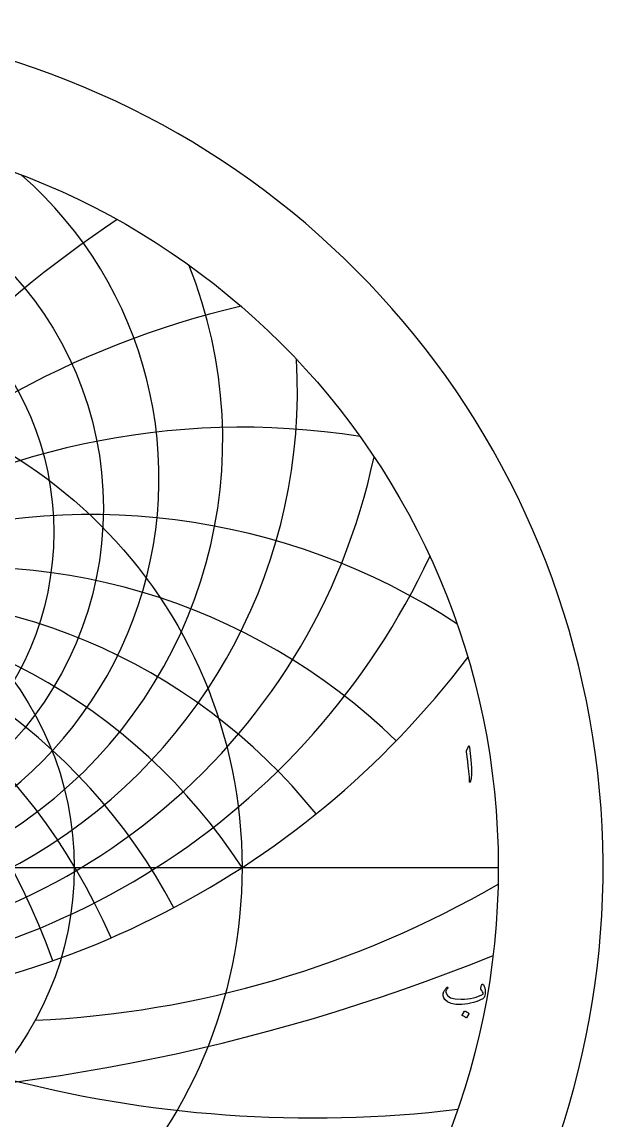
# Model space of a CAD drawing. Header units: millimetres. Extents: x -68 to 68, y -68 to 70.
# Drawn here: x 21.5 to 68.5, y -20.4 to 68.4 of the extents above; entities that cross this region are included whole.
import ezdxf

# ---------------------------------------------------------------- set-up
doc = ezdxf.new("R2010")
doc.units = ezdxf.units.MM
for name, color, linetype in [('CUT_OUTER', 1, 'Continuous'), ('ENGRAVE', 7, 'Continuous'), ('ENGRAVE_FINE', 8, 'Continuous'), ('TEXT', 5, 'Continuous')]:
    doc.layers.add(name, color=color, linetype=linetype)

msp = doc.modelspace()

# ---------------------------------------------------------------- linework, layer by layer
at = {"layer": 'CUT_OUTER'}
msp.add_arc((-0.0002, -0.0002), 68.4749, 142.031029, 87.802838, dxfattribs=at)
at = {"layer": 'ENGRAVE'}
msp.add_lwpolyline([(-60, 0), (60, 0)], dxfattribs=at)
for centre, radius in [((0, 0), 60), ((0, 29.0872), 28.0588), ((0, 27.1378), 24.0468), ((0, 0), 39.2754), ((0, 0), 25.7092)]:
    msp.add_circle(centre, radius, dxfattribs=at)
for centre, radius, start, end in [((0, 31.5316), 32.56, 131.172626, 48.827374), ((0, 34.6226), 37.7136, 157.98396, 22.01604), ((0, 38.5859), 43.7566, 176.664202, 3.335798), ((0, 43.7699), 51.0492, 191.904364, 348.095636), ((0, 50.7405), 60.1697, 205.149698, 334.850302), ((0, -25.5057), 46.8305, 33, 147), ((0, -25.5057), 46.8305, 33, 147), ((0, 60.4788), 72.1127, 217.070295, 322.929705), ((18.7044, 69.8059), 82.2513, 272.676693, 300.124801), ((45.012, 77.9631), 98.2185, 254.890012, 276.848499)]:
    msp.add_arc(centre, radius, start, end, dxfattribs=at)
at = {"layer": 'ENGRAVE_FINE'}
for centre, radius, start, end in [((81.1128, -25.5057), 93.661, 123.68218, 170.923876), ((81.1128, -25.5057), 93.661, 123.68218, 170.923876), ((55.8104, -25.5057), 72.8553, 103.18373, 167.693089), ((55.8104, -25.5057), 72.8553, 103.18373, 167.693089), ((39.2955, -25.5057), 61.1329, 81.037327, 164.27138), ((39.2955, -25.5057), 61.1329, 81.037327, 164.27138), ((-27.0376, -25.5057), 54.0752, 19.409554, 123.219246), ((-27.0376, -25.5057), 54.0752, 19.409554, 123.219246), ((27.0376, -25.5057), 54.0752, 56.780754, 160.590446), ((27.0376, -25.5057), 54.0752, 56.780754, 160.590446), ((-17.0449, -25.5057), 49.836, 23.435256, 134.139707), ((-17.0449, -25.5057), 49.836, 23.435256, 134.139707), ((17.0449, -25.5057), 49.836, 45.860293, 156.564744), ((17.0449, -25.5057), 49.836, 45.860293, 156.564744), ((-8.2575, -25.5057), 47.5529, 27.916334, 141.112561), ((-8.2575, -25.5057), 47.5529, 27.916334, 141.112561), ((8.2575, -25.5057), 47.5529, 38.887439, 152.083666), ((8.2575, -25.5057), 47.5529, 38.887439, 152.083666), ((0, 139.7963), 158.5297, 247.925664, 292.074336)]:
    msp.add_arc(centre, radius, start, end, dxfattribs=at)
at = {"layer": 'TEXT'}
for points in [[(57.5608, 9.7486), (57.6015, 9.8274), (57.6342, 9.8551), (57.659, 9.8316), (57.6758, 9.7571), (57.7737, 8.7139), (57.832, 8.0736), (57.845, 7.5621), (57.8128, 7.1794), (57.7354, 6.9255), (57.7213, 6.9048), (57.7088, 6.8936), (57.6978, 6.892), (57.6885, 6.9), (57.6811, 6.9125), (57.6758, 6.9287), (57.6726, 6.9487), (57.6715, 6.9723), (57.6715, 7.1568), (57.663, 7.3524), (57.646, 7.5592), (57.6204, 7.7771), (57.6148, 7.8341), (57.598, 7.9879), (57.5701, 8.2386), (57.531, 8.5862), (57.4373, 9.3569), (57.4352, 9.3978), (57.4373, 9.4356), (57.4437, 9.4702), (57.4543, 9.5016)], [(58.7688, -9.4546), (58.7974, -9.4906), (58.8236, -9.5302), (58.8474, -9.5736), (58.8688, -9.6207), (58.8878, -9.6713), (58.9045, -9.725), (58.9187, -9.782), (58.9306, -9.8421), (58.946, -9.9629), (58.9497, -10.0827), (58.9417, -10.2014), (58.922, -10.319), (58.8922, -10.4239), (58.8539, -10.5085), (58.8071, -10.5729), (58.7517, -10.6171), (58.5761, -10.71), (58.3898, -10.7927), (58.1929, -10.8654), (57.9853, -10.9279), (57.767, -10.9798), (57.5382, -11.0205), (57.2987, -11.0501), (57.0485, -11.0684), (56.5796, -11.0636), (56.1948, -10.9982), (55.894, -10.872), (55.6774, -10.6852), (55.5885, -10.5391), (55.5475, -10.3818), (55.5545, -10.2134), (55.6093, -10.0337), (55.6278, -9.995), (55.6492, -9.9555), (55.6735, -9.9152), (55.7008, -9.874), (55.731, -9.8321), (55.7642, -9.7894), (55.8002, -9.7459), (55.8392, -9.7016), (55.8522, -9.6891), (55.8658, -9.6814), (55.8799, -9.6784), (55.8946, -9.6803), (55.9044, -9.684), (55.9127, -9.6909), (55.9193, -9.7011), (55.9244, -9.7144), (55.9268, -9.7269), (55.9254, -9.7388), (55.9204, -9.7503), (55.9116, -9.7612), (55.8751, -9.8046), (55.8424, -9.8496), (55.8134, -9.8961), (55.7881, -9.9443), (55.7708, -9.9903), (55.7615, -10.0348), (55.7602, -10.0776), (55.7668, -10.1189), (55.8999, -10.3597), (56.15, -10.5287), (56.5173, -10.6259), (57.0017, -10.6511), (57.2679, -10.6409), (57.5217, -10.6187), (57.7629, -10.5845), (57.9917, -10.5383), (58.2082, -10.4802), (58.4127, -10.41), (58.6052, -10.3279), (58.7858, -10.2338), (58.7682, -10.146), (58.7283, -10.0486), (58.666, -9.9416), (58.5814, -9.8251), (58.5787, -9.8139), (58.5793, -9.7931), (58.583, -9.7628), (58.5899, -9.7229), (58.5918, -9.7189), (58.5931, -9.7154), (58.5939, -9.7125), (58.5942, -9.7101), (58.608, -9.6558), (58.6282, -9.5951), (58.6549, -9.5281), (58.6879, -9.4546), (58.7025, -9.4323), (58.7209, -9.4248), (58.7429, -9.4323), (58.7688, -9.4546)], [(57.2827, -11.622), (57.288, -11.6167), (57.2955, -11.6135), (57.305, -11.6124), (57.3168, -11.6135), (57.3995, -11.647), (57.4775, -11.688), (57.5507, -11.7364), (57.6191, -11.7923), (57.6257, -11.8008), (57.6287, -11.8093), (57.6279, -11.8178), (57.6233, -11.8264), (57.4232, -12.15), (57.4158, -12.1577), (57.4062, -12.1596), (57.3945, -12.1556), (57.3806, -12.1457), (57.3687, -12.1372), (57.3498, -12.1244), (57.3239, -12.1074), (57.2912, -12.0861), (57.251, -12.0606), (57.2029, -12.0308), (57.1467, -11.9967), (57.0826, -11.9584), (57.074, -11.952), (57.0698, -11.9456), (57.0698, -11.9392), (57.074, -11.9328)]]:
    msp.add_lwpolyline(points, close=True, dxfattribs=at)

doc.saveas('drawing.dxf')
